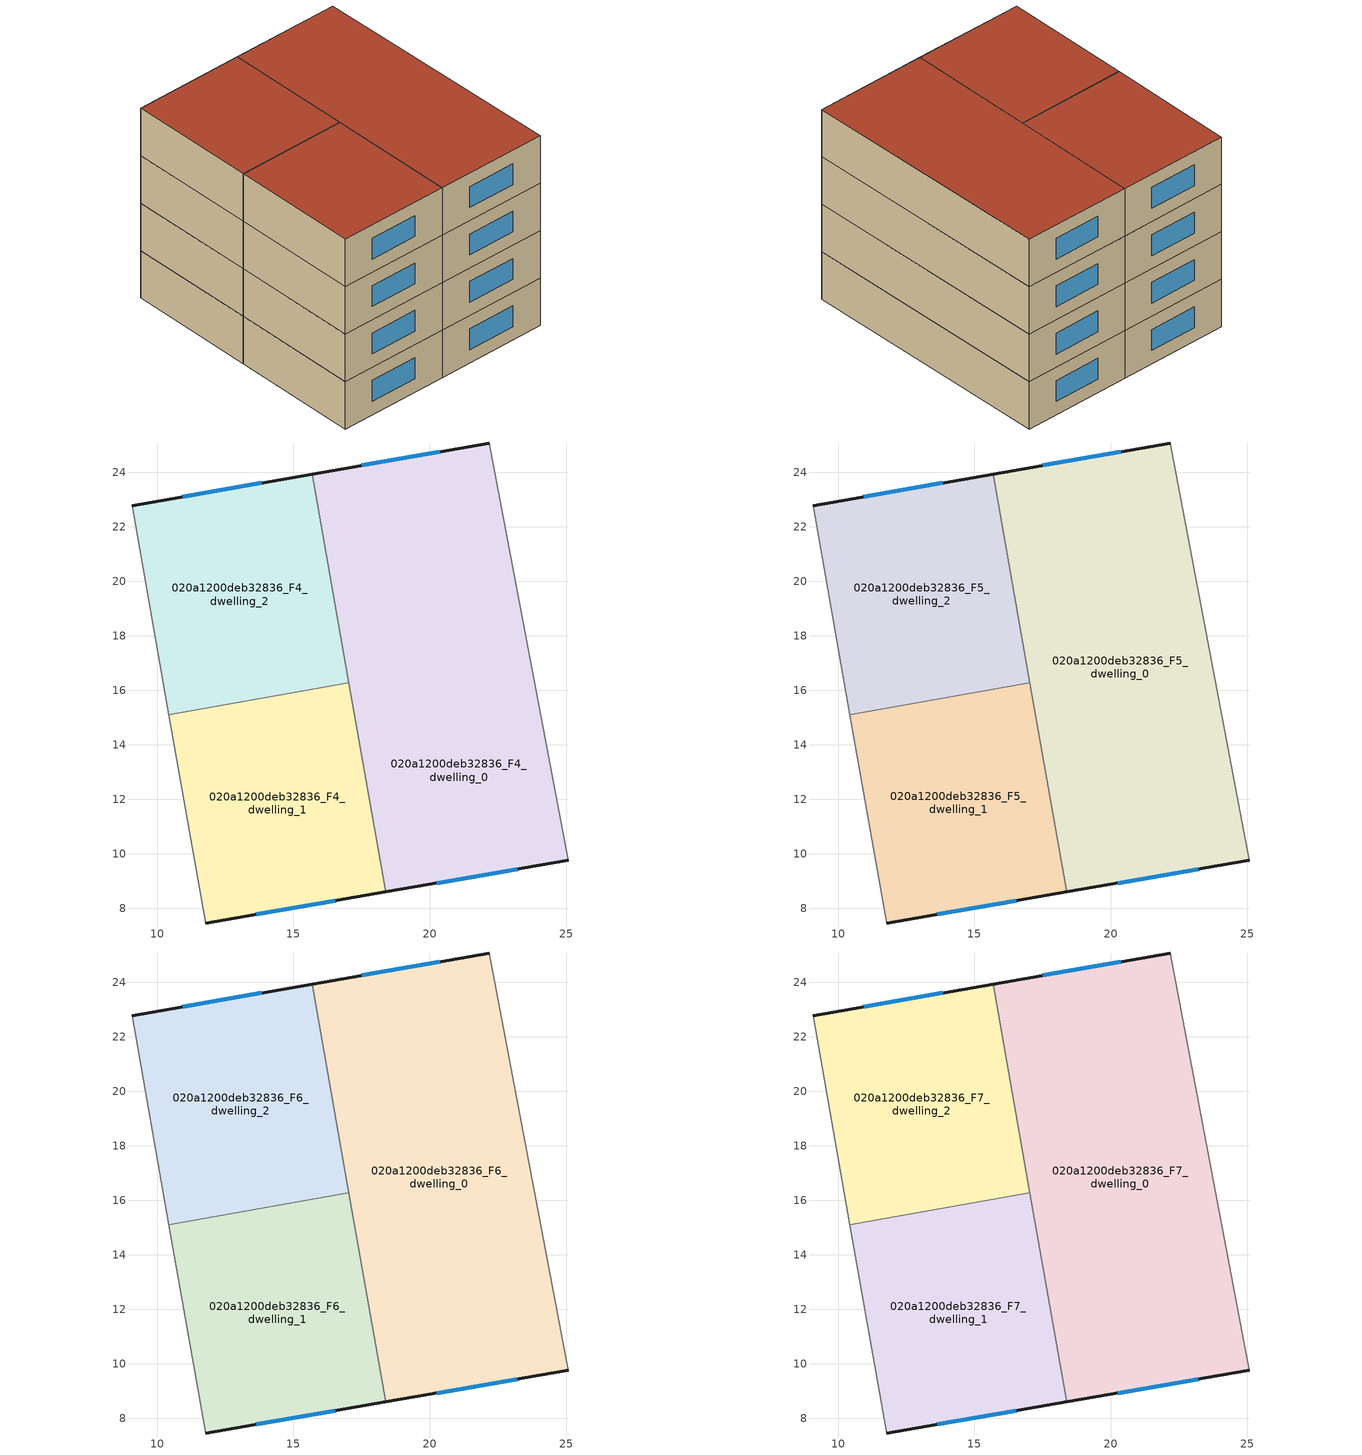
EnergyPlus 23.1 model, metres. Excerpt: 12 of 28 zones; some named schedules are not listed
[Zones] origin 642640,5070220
020a1200deb32836_F4_dwelling_0
 floor to 020a1200deb32836_F3_dwelling_1 (EU_floor_Construction): 23.63,17.48 25.09,9.76 18.5,8.62 17.06,16.24 z12
 floor to 020a1200deb32836_F3_dwelling_3 (EU_floor_Construction): 22.19,25.07 23.63,17.48 17.04,16.24 15.69,23.93 z12
 floor to 020a1200deb32836_F3_dwelling_0 (EU_floor_Construction): 17.06,16.24 18.5,8.62 18.39,8.6 17.04,16.24 z12
 wall outside (EU_wall_Construction): 18.39,8.6 25.09,9.76 / 22.19,25.07 15.69,23.93 z12:15
 wall adiabatic (EU_wall_Construction): 25.09,9.76 22.19,25.07 z12:15
 wall to 020a1200deb32836_F4_dwelling_1 (EU_wall_Construction): 17.04,16.27 18.39,8.6 z12:15
 wall to 020a1200deb32836_F4_dwelling_2 (EU_wall_Construction): 15.69,23.93 17.04,16.27 z12:15
 window (EU_Window_Construction): 20.27,8.93 23.21,9.43 / 20.37,24.75 17.51,24.25 z12.84:14.16
020a1200deb32836_F4_dwelling_1
 floor to 020a1200deb32836_F3_dwelling_0 (EU_floor_Construction): 17.04,16.24 18.39,8.6 11.78,7.46 10.45,14.99 z12
 floor to 020a1200deb32836_F3_dwelling_2 (EU_floor_Construction): 17.02,16.27 17.02,16.24 10.45,14.99 10.43,15.11 z12
 wall outside (EU_wall_Construction): 11.78,7.46 18.39,8.6 z12:15
 wall adiabatic (EU_wall_Construction): 10.43,15.11 11.78,7.46 z12:15
 wall to 020a1200deb32836_F4_dwelling_2 (EU_wall_Construction): 17.04,16.27 10.43,15.11 z12:15
 window (EU_Window_Construction): 13.63,7.78 16.54,8.28 z12.84:14.16
020a1200deb32836_F4_dwelling_2
 floor to 020a1200deb32836_F3_dwelling_2 (EU_floor_Construction): 15.57,23.91 17.02,16.27 10.43,15.11 9.08,22.77 z12
 floor to 020a1200deb32836_F3_dwelling_3 (EU_floor_Construction): 15.69,23.93 17.04,16.27 17.02,16.27 15.57,23.91 z12
 wall outside (EU_wall_Construction): 15.69,23.93 9.08,22.77 z12:15
 wall adiabatic (EU_wall_Construction): 9.08,22.77 10.43,15.11 z12:15
 window (EU_Window_Construction): 13.84,23.61 10.93,23.1 z12.84:14.16
020a1200deb32836_F5_dwelling_0
 floor to 020a1200deb32836_F4_dwelling_0 (EU_floor_Construction): 22.19,25.07 25.09,9.76 18.39,8.6 15.69,23.93 z15
 wall outside (EU_wall_Construction): 18.39,8.6 25.09,9.76 / 22.19,25.07 15.69,23.93 z15:18
 wall adiabatic (EU_wall_Construction): 25.09,9.76 22.19,25.07 z15:18
 wall to 020a1200deb32836_F5_dwelling_1 (EU_wall_Construction): 17.04,16.27 18.39,8.6 z15:18
 wall to 020a1200deb32836_F5_dwelling_2 (EU_wall_Construction): 15.69,23.93 17.04,16.27 z15:18
 window (EU_Window_Construction): 20.27,8.93 23.21,9.43 / 20.37,24.75 17.51,24.25 z15.84:17.16
020a1200deb32836_F5_dwelling_1
 floor to 020a1200deb32836_F4_dwelling_1 (EU_floor_Construction): 17.04,16.27 18.39,8.6 11.78,7.46 10.43,15.11 z15
 wall outside (EU_wall_Construction): 11.78,7.46 18.39,8.6 z15:18
 wall adiabatic (EU_wall_Construction): 10.43,15.11 11.78,7.46 z15:18
 wall to 020a1200deb32836_F5_dwelling_2 (EU_wall_Construction): 17.04,16.27 10.43,15.11 z15:18
 window (EU_Window_Construction): 13.63,7.78 16.54,8.28 z15.84:17.16
020a1200deb32836_F5_dwelling_2
 floor to 020a1200deb32836_F4_dwelling_2 (EU_floor_Construction): 15.69,23.93 17.04,16.27 10.43,15.11 9.08,22.77 z15
 wall outside (EU_wall_Construction): 15.69,23.93 9.08,22.77 z15:18
 wall adiabatic (EU_wall_Construction): 9.08,22.77 10.43,15.11 z15:18
 window (EU_Window_Construction): 13.84,23.61 10.93,23.1 z15.84:17.16
020a1200deb32836_F6_dwelling_0
 floor to 020a1200deb32836_F5_dwelling_0 (EU_floor_Construction): 22.19,25.07 25.09,9.76 18.39,8.6 15.69,23.93 z18
 wall outside (EU_wall_Construction): 18.39,8.6 25.09,9.76 / 22.19,25.07 15.69,23.93 z18:21
 wall adiabatic (EU_wall_Construction): 25.09,9.76 22.19,25.07 z18:21
 wall to 020a1200deb32836_F6_dwelling_1 (EU_wall_Construction): 17.04,16.27 18.39,8.6 z18:21
 wall to 020a1200deb32836_F6_dwelling_2 (EU_wall_Construction): 15.69,23.93 17.04,16.27 z18:21
 window (EU_Window_Construction): 20.27,8.93 23.21,9.43 / 20.37,24.75 17.51,24.25 z18.84:20.16
020a1200deb32836_F6_dwelling_1
 floor to 020a1200deb32836_F5_dwelling_1 (EU_floor_Construction): 17.04,16.27 18.39,8.6 11.78,7.46 10.43,15.11 z18
 wall outside (EU_wall_Construction): 11.78,7.46 18.39,8.6 z18:21
 wall adiabatic (EU_wall_Construction): 10.43,15.11 11.78,7.46 z18:21
 wall to 020a1200deb32836_F6_dwelling_2 (EU_wall_Construction): 17.04,16.27 10.43,15.11 z18:21
 window (EU_Window_Construction): 13.63,7.78 16.54,8.28 z18.84:20.16
020a1200deb32836_F6_dwelling_2
 floor to 020a1200deb32836_F5_dwelling_2 (EU_floor_Construction): 15.69,23.93 17.04,16.27 10.43,15.11 9.08,22.77 z18
 wall outside (EU_wall_Construction): 15.69,23.93 9.08,22.77 z18:21
 wall adiabatic (EU_wall_Construction): 9.08,22.77 10.43,15.11 z18:21
 window (EU_Window_Construction): 13.84,23.61 10.93,23.1 z18.84:20.16
020a1200deb32836_F7_dwelling_0
 floor to 020a1200deb32836_F6_dwelling_0 (EU_floor_Construction): 22.19,25.07 25.09,9.76 18.39,8.6 15.69,23.93 z21
 wall outside (EU_wall_Construction): 18.39,8.6 25.09,9.76 / 22.19,25.07 15.69,23.93 z21:24
 wall adiabatic (EU_wall_Construction): 25.09,9.76 22.19,25.07 z21:24
 wall to 020a1200deb32836_F7_dwelling_1 (EU_wall_Construction): 17.04,16.27 18.39,8.6 z21:24
 wall to 020a1200deb32836_F7_dwelling_2 (EU_wall_Construction): 15.69,23.93 17.04,16.27 z21:24
 window (EU_Window_Construction): 20.27,8.93 23.21,9.43 / 20.37,24.75 17.51,24.25 z21.84:23.16
 roof outside (EU_roof_Construction): 25.09,9.76 22.19,25.07 15.69,23.93 18.39,8.6 z24
020a1200deb32836_F7_dwelling_1
 floor to 020a1200deb32836_F6_dwelling_1 (EU_floor_Construction): 17.04,16.27 18.39,8.6 11.78,7.46 10.43,15.11 z21
 wall outside (EU_wall_Construction): 11.78,7.46 18.39,8.6 z21:24
 wall adiabatic (EU_wall_Construction): 10.43,15.11 11.78,7.46 z21:24
 wall to 020a1200deb32836_F7_dwelling_2 (EU_wall_Construction): 17.04,16.27 10.43,15.11 z21:24
 window (EU_Window_Construction): 13.63,7.78 16.54,8.28 z21.84:23.16
 roof outside (EU_roof_Construction): 18.39,8.6 17.04,16.27 10.43,15.11 11.78,7.46 z24
020a1200deb32836_F7_dwelling_2
 floor to 020a1200deb32836_F6_dwelling_2 (EU_floor_Construction): 15.69,23.93 17.04,16.27 10.43,15.11 9.08,22.77 z21
 wall outside (EU_wall_Construction): 15.69,23.93 9.08,22.77 z21:24
 wall adiabatic (EU_wall_Construction): 9.08,22.77 10.43,15.11 z21:24
 window (EU_Window_Construction): 13.84,23.61 10.93,23.1 z21.84:23.16
 roof outside (EU_roof_Construction): 17.04,16.27 15.69,23.93 9.08,22.77 10.43,15.11 z24
[Building]
EU S2 Campaign: North Axis=0; Terrain=City; Solar Distribution=FullExterior
[Site:Location]
Lyon-Bron: Latitude=45.75; Longitude=5; Time Zone=1; Elevation=198
[SizingPeriod:WeatherFileDays]
AnnualSizingPeriod: Begin Month=1; Begin Day of Month=1; End Month=12; End Day of Month=31; Day of Week for Start Day=Monday; Use Weather File Daylight Saving Period=No; Use Weather File Rain and Snow Indicators=No
[MATERIAL]
EU_InternalMass_Material: Roughness=MediumRough; Thickness=0.1; Conductivity=1; Density=1800; Specific Heat=900; Thermal Absorptance=0.9; Solar Absorptance=0.7; Visible Absorptance=0.7
[MATERIAL:NOMASS] Roughness=MediumRough; Thermal Absorptance=0.9; Solar Absorptance=0.7; Visible Absorptance=0.7
Name | Thermal Resistance
EU_wall_NoMass | 0.776494
EU_roof_NoMass | 0.486893
EU_floor_NoMass | 0.421597
[WINDOWMATERIAL:SIMPLEGLAZINGSYSTEM]
EU_Window_SimpleGlazing: UFactor=4.24961; Solar Heat Gain Coefficient=0.83; Visible Transmittance=0.83
[CONSTRUCTION]
EU_wall_Construction: EU_wall_NoMass
EU_roof_Construction: EU_roof_NoMass
EU_floor_Construction: EU_floor_NoMass
EU_Window_Construction: EU_Window_SimpleGlazing
EU_InternalMass_Construction: EU_InternalMass_Material
[ZONE] Type=1; Multiplier=1; Ceiling Height=autocalculate; Floor Area=autocalculate; Part of Total Floor Area=Yes
Name | Volume
020a1200deb32836_F4_dwelling_0; 020a1200deb32836_F5_dwelling_0; 020a1200deb32836_F6_dwelling_0; 020a1200deb32836_F7_dwelling_0 | 313.022
020a1200deb32836_F4_dwelling_1; 020a1200deb32836_F5_dwelling_1; 020a1200deb32836_F6_dwelling_1; 020a1200deb32836_F7_dwelling_1 | 156.532
020a1200deb32836_F4_dwelling_2; 020a1200deb32836_F5_dwelling_2; 020a1200deb32836_F6_dwelling_2; 020a1200deb32836_F7_dwelling_2 | 156.541
[INTERNALMASS] Construction=EU_InternalMass_Construction
Name | Zone or ZoneList | Surface Area
020a1200deb32836_F4_dwelling_0_EU_InternalMass | 020a1200deb32836_F4_dwelling_0 | 104.341
020a1200deb32836_F4_dwelling_1_EU_InternalMass | 020a1200deb32836_F4_dwelling_1 | 52.1775
020a1200deb32836_F4_dwelling_2_EU_InternalMass | 020a1200deb32836_F4_dwelling_2 | 52.1802
020a1200deb32836_F5_dwelling_0_EU_InternalMass | 020a1200deb32836_F5_dwelling_0 | 104.341
020a1200deb32836_F5_dwelling_1_EU_InternalMass | 020a1200deb32836_F5_dwelling_1 | 52.1775
020a1200deb32836_F5_dwelling_2_EU_InternalMass | 020a1200deb32836_F5_dwelling_2 | 52.1802
020a1200deb32836_F6_dwelling_0_EU_InternalMass | 020a1200deb32836_F6_dwelling_0 | 104.341
020a1200deb32836_F6_dwelling_1_EU_InternalMass | 020a1200deb32836_F6_dwelling_1 | 52.1775
020a1200deb32836_F6_dwelling_2_EU_InternalMass | 020a1200deb32836_F6_dwelling_2 | 52.1802
020a1200deb32836_F7_dwelling_0_EU_InternalMass | 020a1200deb32836_F7_dwelling_0 | 104.341
020a1200deb32836_F7_dwelling_1_EU_InternalMass | 020a1200deb32836_F7_dwelling_1 | 52.1775
020a1200deb32836_F7_dwelling_2_EU_InternalMass | 020a1200deb32836_F7_dwelling_2 | 52.1802
[OTHEREQUIPMENT] Fuel Type=Electricity; Design Level Calculation Method=Watts/Area; Power per Zone Floor Area=1; Fraction Latent=0; Fraction Radiant=0; Fraction Lost=0; Carbon Dioxide Generation Rate=0; EndUse Subcategory=EU_Step8_InternalGains
Name | Zone or ZoneList or Space or SpaceList | Schedule
EU_Step8_InternalGain_020a1200deb32836_F4_dwelling_0_f000 | 020a1200deb32836_F4_dwelling_0 | EU_Step8_GainSchedule_020a1200deb32836_F4_dwelling_0_f000
EU_Step8_InternalGain_020a1200deb32836_F4_dwelling_1_f000 | 020a1200deb32836_F4_dwelling_1 | EU_Step8_GainSchedule_020a1200deb32836_F4_dwelling_1_f000
EU_Step8_InternalGain_020a1200deb32836_F4_dwelling_2_f000 | 020a1200deb32836_F4_dwelling_2 | EU_Step8_GainSchedule_020a1200deb32836_F4_dwelling_2_f000
EU_Step8_InternalGain_020a1200deb32836_F5_dwelling_0_f000 | 020a1200deb32836_F5_dwelling_0 | EU_Step8_GainSchedule_020a1200deb32836_F5_dwelling_0_f000
EU_Step8_InternalGain_020a1200deb32836_F5_dwelling_1_f000 | 020a1200deb32836_F5_dwelling_1 | EU_Step8_GainSchedule_020a1200deb32836_F5_dwelling_1_f000
EU_Step8_InternalGain_020a1200deb32836_F5_dwelling_2_f000 | 020a1200deb32836_F5_dwelling_2 | EU_Step8_GainSchedule_020a1200deb32836_F5_dwelling_2_f000
EU_Step8_InternalGain_020a1200deb32836_F6_dwelling_0_f000 | 020a1200deb32836_F6_dwelling_0 | EU_Step8_GainSchedule_020a1200deb32836_F6_dwelling_0_f000
EU_Step8_InternalGain_020a1200deb32836_F6_dwelling_1_f000 | 020a1200deb32836_F6_dwelling_1 | EU_Step8_GainSchedule_020a1200deb32836_F6_dwelling_1_f000
EU_Step8_InternalGain_020a1200deb32836_F6_dwelling_2_f000 | 020a1200deb32836_F6_dwelling_2 | EU_Step8_GainSchedule_020a1200deb32836_F6_dwelling_2_f000
EU_Step8_InternalGain_020a1200deb32836_F7_dwelling_0_f000 | 020a1200deb32836_F7_dwelling_0 | EU_Step8_GainSchedule_020a1200deb32836_F7_dwelling_0_f000
EU_Step8_InternalGain_020a1200deb32836_F7_dwelling_1_f000 | 020a1200deb32836_F7_dwelling_1 | EU_Step8_GainSchedule_020a1200deb32836_F7_dwelling_1_f000
EU_Step8_InternalGain_020a1200deb32836_F7_dwelling_2_f000 | 020a1200deb32836_F7_dwelling_2 | EU_Step8_GainSchedule_020a1200deb32836_F7_dwelling_2_f000
[ZONEVENTILATION:DESIGNFLOWRATE] Schedule=EU_AlwaysOn; Design Flow Rate Calculation Method=AirChanges/Hour; Air Changes per Hour=0.693814; Ventilation Type=Natural; Fan Pressure Rise=0; Fan Total Efficiency=1; Constant Term Coefficient=1; Temperature Term Coefficient=0; Velocity Term Coefficient=0; Velocity Squared Term Coefficient=0; Minimum Indoor Temperature=-100; Maximum Indoor Temperature=100; Delta Temperature=-100; Minimum Outdoor Temperature=-100; Maximum Outdoor Temperature=100; Maximum Wind Speed=40
Name | Zone or ZoneList or Space or SpaceList
EU_ConstantAir_020a1200deb32836_F4_dwelling_0 | 020a1200deb32836_F4_dwelling_0
EU_ConstantAir_020a1200deb32836_F4_dwelling_1 | 020a1200deb32836_F4_dwelling_1
EU_ConstantAir_020a1200deb32836_F4_dwelling_2 | 020a1200deb32836_F4_dwelling_2
EU_ConstantAir_020a1200deb32836_F5_dwelling_0 | 020a1200deb32836_F5_dwelling_0
EU_ConstantAir_020a1200deb32836_F5_dwelling_1 | 020a1200deb32836_F5_dwelling_1
EU_ConstantAir_020a1200deb32836_F5_dwelling_2 | 020a1200deb32836_F5_dwelling_2
EU_ConstantAir_020a1200deb32836_F6_dwelling_0 | 020a1200deb32836_F6_dwelling_0
EU_ConstantAir_020a1200deb32836_F6_dwelling_1 | 020a1200deb32836_F6_dwelling_1
EU_ConstantAir_020a1200deb32836_F6_dwelling_2 | 020a1200deb32836_F6_dwelling_2
EU_ConstantAir_020a1200deb32836_F7_dwelling_0 | 020a1200deb32836_F7_dwelling_0
EU_ConstantAir_020a1200deb32836_F7_dwelling_1 | 020a1200deb32836_F7_dwelling_1
EU_ConstantAir_020a1200deb32836_F7_dwelling_2 | 020a1200deb32836_F7_dwelling_2
[HVACTEMPLATE:ZONE:IDEALLOADSAIRSYSTEM] System Availability Schedule=EU_AlwaysOn; Maximum Heating Supply Air Temperature=50; Minimum Cooling Supply Air Temperature=13; Maximum Heating Supply Air Humidity Ratio=0.0156; Minimum Cooling Supply Air Humidity Ratio=0.0077; Heating Limit=NoLimit; Cooling Limit=NoLimit; Heating Availability Schedule=EU_AlwaysOn; Cooling Availability Schedule=EU_CoolingOff; Dehumidification Control Type=ConstantSensibleHeatRatio; Cooling Sensible Heat Ratio=0.7; Dehumidification Setpoint=60; Humidification Control Type=None; Humidification Setpoint=30; Outdoor Air Method=None; Outdoor Air Flow Rate per Person=0.00944; Outdoor Air Flow Rate per Zone Floor Area=0; Outdoor Air Flow Rate per Zone=0; Demand Controlled Ventilation Type=None; Outdoor Air Economizer Type=NoEconomizer; Heat Recovery Type=None; Sensible Heat Recovery Effectiveness=0.7; Latent Heat Recovery Effectiveness=0.65
Name | Template Thermostat
020a1200deb32836_F4_dwelling_0 | EU_HeatOnly_020a1200deb32836_F4_dwelling_0
020a1200deb32836_F4_dwelling_1 | EU_HeatOnly_020a1200deb32836_F4_dwelling_1
020a1200deb32836_F4_dwelling_2 | EU_HeatOnly_020a1200deb32836_F4_dwelling_2
020a1200deb32836_F5_dwelling_0 | EU_HeatOnly_020a1200deb32836_F5_dwelling_0
020a1200deb32836_F5_dwelling_1 | EU_HeatOnly_020a1200deb32836_F5_dwelling_1
020a1200deb32836_F5_dwelling_2 | EU_HeatOnly_020a1200deb32836_F5_dwelling_2
020a1200deb32836_F6_dwelling_0 | EU_HeatOnly_020a1200deb32836_F6_dwelling_0
020a1200deb32836_F6_dwelling_1 | EU_HeatOnly_020a1200deb32836_F6_dwelling_1
020a1200deb32836_F6_dwelling_2 | EU_HeatOnly_020a1200deb32836_F6_dwelling_2
020a1200deb32836_F7_dwelling_0 | EU_HeatOnly_020a1200deb32836_F7_dwelling_0
020a1200deb32836_F7_dwelling_1 | EU_HeatOnly_020a1200deb32836_F7_dwelling_1
020a1200deb32836_F7_dwelling_2 | EU_HeatOnly_020a1200deb32836_F7_dwelling_2
[SIZING:ZONE] Zone Cooling Design Supply Air Temperature Input Method=SupplyAirTemperature; Zone Cooling Design Supply Air Temperature=13; Zone Heating Design Supply Air Temperature Input Method=SupplyAirTemperature; Zone Heating Design Supply Air Temperature=50; Zone Cooling Design Supply Air Humidity Ratio=0.008; Zone Heating Design Supply Air Humidity Ratio=0.008; Cooling Design Air Flow Method=DesignDay; Cooling Design Air Flow Rate=0; Cooling Minimum Air Flow per Zone Floor Area=0.000762; Cooling Minimum Air Flow=0; Cooling Minimum Air Flow Fraction=0.2; Heating Design Air Flow Method=DesignDay; Heating Design Air Flow Rate=0; Heating Maximum Air Flow per Zone Floor Area=0.002032; Heating Maximum Air Flow=0.141576; Heating Maximum Air Flow Fraction=0.3; Account for Dedicated Outdoor Air System=No; Dedicated Outdoor Air System Control Strategy=NeutralSupplyAir; Dedicated Outdoor Air Low Setpoint Temperature for Design=autosize; Dedicated Outdoor Air High Setpoint Temperature for Design=autosize; Zone Load Sizing Method=Sensible Load Only No Latent Load; Zone Latent Cooling Design Supply Air Humidity Ratio Input Method=HumidityRatioDifference; Zone Cooling Design Supply Air Humidity Ratio Difference=0.005; Zone Latent Heating Design Supply Air Humidity Ratio Input Method=HumidityRatioDifference; Zone Humidification Design Supply Air Humidity Ratio Difference=0.005
020a1200deb32836_F4_dwelling_0; 020a1200deb32836_F4_dwelling_1; 020a1200deb32836_F4_dwelling_2; 020a1200deb32836_F5_dwelling_0; 020a1200deb32836_F5_dwelling_1; 020a1200deb32836_F5_dwelling_2; 020a1200deb32836_F6_dwelling_0; 020a1200deb32836_F6_dwelling_1; 020a1200deb32836_F6_dwelling_2; 020a1200deb32836_F7_dwelling_0; 020a1200deb32836_F7_dwelling_1; 020a1200deb32836_F7_dwelling_2
[SCHEDULE:FILE] Column Number=1; Rows to Skip at Top=0; Number of Hours of Data=8760; Column Separator=Comma; Interpolate to Timestep=No; Minutes per Item=60; Adjust Schedule for Daylight Savings=Yes
Name | File
EU_Step8_GainSchedule_020a1200deb32836_F4_dwelling_0_f000 | ../../schedules/020a1200deb32836/020a1200deb32836_F4_dwelling_0_f000_gain.csv
EU_Step8_GainSchedule_020a1200deb32836_F4_dwelling_1_f000 | ../../schedules/020a1200deb32836/020a1200deb32836_F4_dwelling_1_f000_gain.csv
EU_Step8_GainSchedule_020a1200deb32836_F4_dwelling_2_f000 | ../../schedules/020a1200deb32836/020a1200deb32836_F4_dwelling_2_f000_gain.csv
EU_Step8_GainSchedule_020a1200deb32836_F5_dwelling_0_f000 | ../../schedules/020a1200deb32836/020a1200deb32836_F5_dwelling_0_f000_gain.csv
EU_Step8_GainSchedule_020a1200deb32836_F5_dwelling_1_f000 | ../../schedules/020a1200deb32836/020a1200deb32836_F5_dwelling_1_f000_gain.csv
EU_Step8_GainSchedule_020a1200deb32836_F5_dwelling_2_f000 | ../../schedules/020a1200deb32836/020a1200deb32836_F5_dwelling_2_f000_gain.csv
EU_Step8_GainSchedule_020a1200deb32836_F6_dwelling_0_f000 | ../../schedules/020a1200deb32836/020a1200deb32836_F6_dwelling_0_f000_gain.csv
EU_Step8_GainSchedule_020a1200deb32836_F6_dwelling_1_f000 | ../../schedules/020a1200deb32836/020a1200deb32836_F6_dwelling_1_f000_gain.csv
EU_Step8_GainSchedule_020a1200deb32836_F6_dwelling_2_f000 | ../../schedules/020a1200deb32836/020a1200deb32836_F6_dwelling_2_f000_gain.csv
EU_Step8_GainSchedule_020a1200deb32836_F7_dwelling_0_f000 | ../../schedules/020a1200deb32836/020a1200deb32836_F7_dwelling_0_f000_gain.csv
